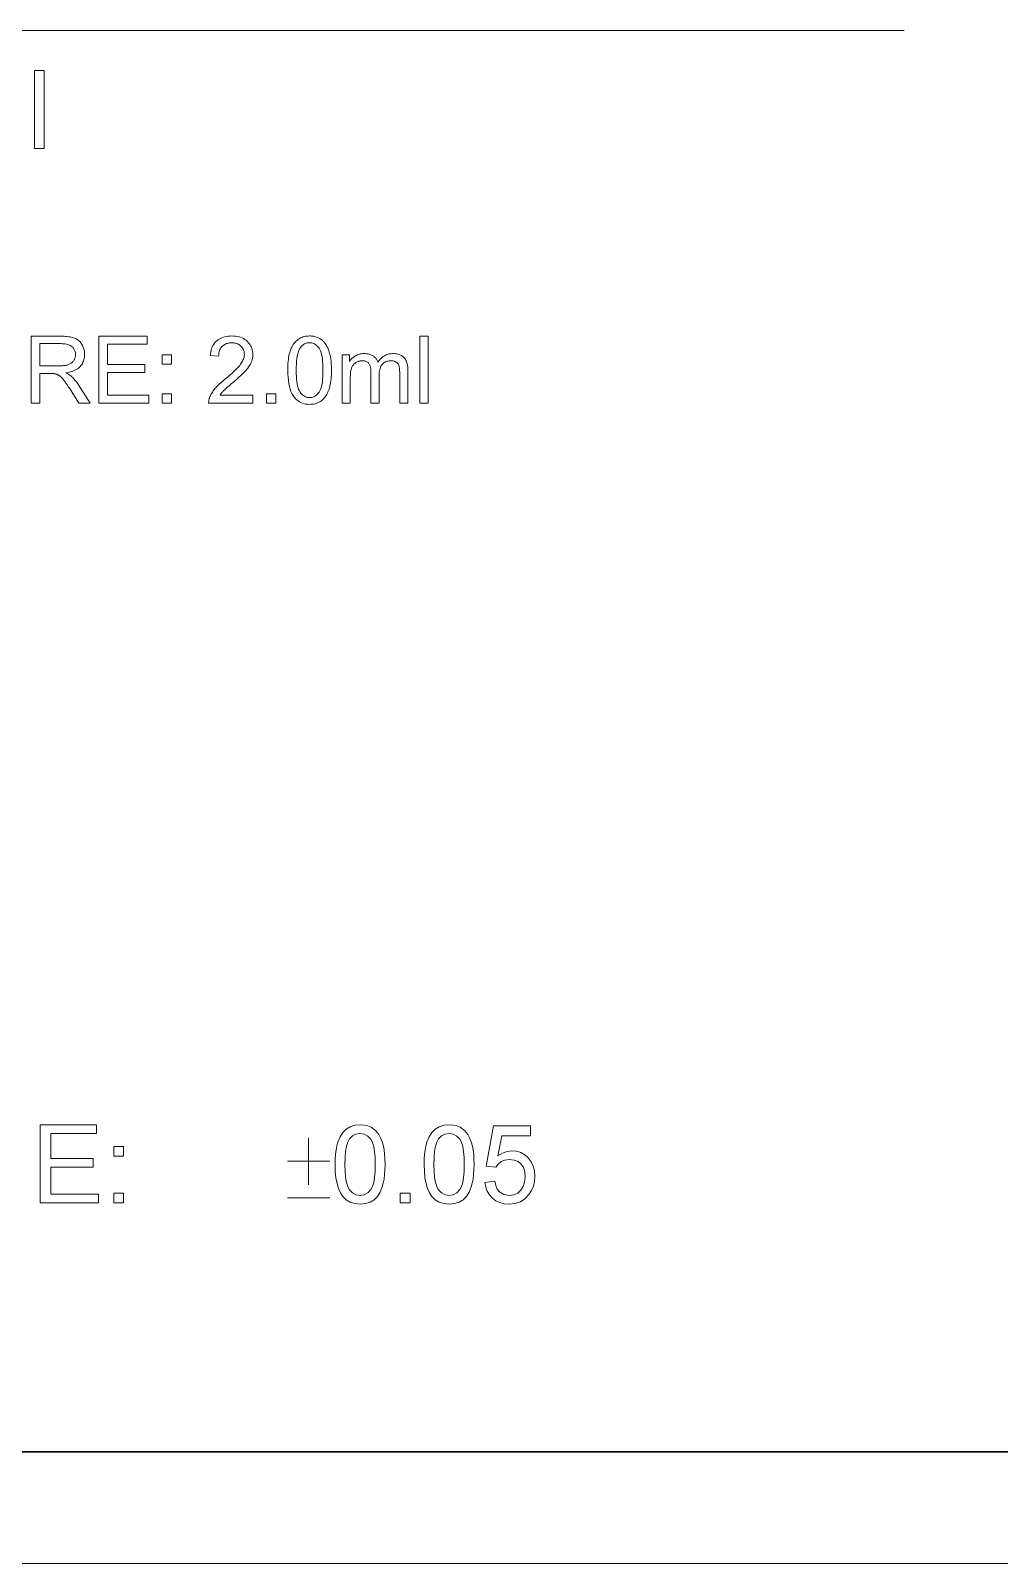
# Model space of a CAD drawing. Extents: x 0 to 297, y 0 to 532.
# Drawn here: x 94.5 to 137.9, y 0 to 68.6 of the extents above; entities that cross this region are included whole.
import ezdxf

# ---------------------------------------------------------------- set-up
doc = ezdxf.new("R2010")
doc.units = 0

msp = doc.modelspace()

# ---------------------------------------------------------------- linework, layer by layer
at = {"color": 7, "lineweight": 18}
msp.add_line((49.571, 68.641), (133.654, 68.641), dxfattribs=at)
at = {"color": 7, "lineweight": 30}
msp.add_line((20, 5), (292, 5), dxfattribs=at)
at = {"color": 7, "lineweight": 13}
msp.add_line((0, 0), (297, 0), dxfattribs=at)
for points in [[(94.713, 63.363), (94.713, 66.863), (95.151, 66.863), (95.151, 63.363)], [(94.566, 51.955), (94.566, 54.955), (95.896, 54.955), (95.974, 54.955), (96.048, 54.952), (96.119, 54.948), (96.186, 54.942), (96.249, 54.935), (96.308, 54.926), (96.363, 54.916), (96.414, 54.904), (96.462, 54.89), (96.506, 54.875), (96.546, 54.857), (96.586, 54.837), (96.623, 54.815), (96.659, 54.79), (96.693, 54.763), (96.726, 54.733), (96.757, 54.701), (96.786, 54.666), (96.813, 54.629), (96.839, 54.589), (96.863, 54.548), (96.884, 54.505), (96.903, 54.462), (96.919, 54.418), (96.933, 54.374), (96.944, 54.328), (96.953, 54.282), (96.959, 54.234), (96.963, 54.186), (96.964, 54.137), (96.962, 54.074), (96.956, 54.013), (96.945, 53.954), (96.931, 53.897), (96.912, 53.843), (96.889, 53.79), (96.863, 53.739), (96.832, 53.69), (96.796, 53.643), (96.757, 53.599), (96.714, 53.556), (96.666, 53.517), (96.613, 53.482), (96.556, 53.449), (96.494, 53.42), (96.428, 53.393), (96.358, 53.37), (96.282, 53.35), (96.203, 53.334), (96.119, 53.32), (96.15, 53.305), (96.179, 53.29), (96.206, 53.275), (96.233, 53.26), (96.257, 53.245), (96.281, 53.23), (96.302, 53.215), (96.322, 53.2), (96.341, 53.186), (96.358, 53.171), (96.393, 53.138), (96.427, 53.104), (96.461, 53.068), (96.494, 53.03), (96.528, 52.991), (96.56, 52.951), (96.593, 52.908), (96.625, 52.864), (96.656, 52.819), (96.688, 52.772), (97.209, 51.955), (96.71, 51.955), (96.313, 52.58), (96.279, 52.632), (96.246, 52.682), (96.214, 52.73), (96.184, 52.775), (96.155, 52.818), (96.127, 52.858), (96.1, 52.896), (96.074, 52.931), (96.05, 52.963), (96.027, 52.993), (96.004, 53.021), (95.983, 53.047), (95.961, 53.071), (95.94, 53.094), (95.92, 53.115), (95.9, 53.134), (95.881, 53.151), (95.862, 53.167), (95.843, 53.181), (95.825, 53.193), (95.807, 53.205), (95.789, 53.215), (95.771, 53.225), (95.753, 53.234), (95.735, 53.242), (95.717, 53.25), (95.699, 53.257), (95.681, 53.263), (95.662, 53.268), (95.644, 53.273), (95.63, 53.276), (95.614, 53.278), (95.596, 53.281), (95.576, 53.282), (95.555, 53.284), (95.532, 53.285), (95.507, 53.286), (95.481, 53.287), (95.453, 53.287), (95.423, 53.288), (94.963, 53.288), (94.963, 51.955)], [(97.594, 51.955), (97.594, 54.955), (99.763, 54.955), (99.763, 54.601), (97.991, 54.601), (97.991, 53.683), (99.651, 53.683), (99.651, 53.331), (97.991, 53.331), (97.991, 52.309), (99.833, 52.309), (99.833, 51.955)], [(104.497, 52.309), (104.497, 51.955), (102.514, 51.955), (102.513, 51.982), (102.514, 52.008), (102.516, 52.034), (102.519, 52.06), (102.522, 52.086), (102.527, 52.111), (102.533, 52.137), (102.54, 52.162), (102.548, 52.186), (102.557, 52.211), (102.573, 52.252), (102.591, 52.292), (102.61, 52.332), (102.632, 52.372), (102.655, 52.412), (102.68, 52.452), (102.707, 52.492), (102.736, 52.531), (102.767, 52.571), (102.799, 52.61), (102.834, 52.65), (102.872, 52.691), (102.913, 52.734), (102.956, 52.777), (103.003, 52.822), (103.053, 52.868), (103.105, 52.915), (103.161, 52.964), (103.22, 53.014), (103.281, 53.064), (103.376, 53.143), (103.464, 53.218), (103.546, 53.29), (103.622, 53.359), (103.691, 53.424), (103.754, 53.486), (103.81, 53.544), (103.861, 53.6), (103.905, 53.651), (103.942, 53.7), (103.975, 53.747), (104.004, 53.793), (104.03, 53.838), (104.052, 53.883), (104.071, 53.928), (104.086, 53.972), (104.098, 54.015), (104.107, 54.058), (104.112, 54.101), (104.114, 54.143), (104.112, 54.186), (104.108, 54.228), (104.1, 54.268), (104.089, 54.307), (104.075, 54.345), (104.058, 54.381), (104.037, 54.416), (104.014, 54.449), (103.987, 54.482), (103.957, 54.512), (103.925, 54.541), (103.891, 54.566), (103.855, 54.589), (103.817, 54.609), (103.777, 54.625), (103.735, 54.639), (103.692, 54.649), (103.646, 54.657), (103.599, 54.661), (103.549, 54.663), (103.497, 54.661), (103.447, 54.656), (103.399, 54.648), (103.353, 54.637), (103.31, 54.623), (103.268, 54.605), (103.229, 54.585), (103.192, 54.561), (103.157, 54.533), (103.124, 54.503), (103.093, 54.47), (103.066, 54.434), (103.042, 54.396), (103.021, 54.356), (103.003, 54.313), (102.989, 54.267), (102.977, 54.219), (102.969, 54.169), (102.964, 54.116), (102.962, 54.061), (102.583, 54.1), (102.593, 54.183), (102.607, 54.261), (102.626, 54.336), (102.649, 54.407), (102.676, 54.473), (102.707, 54.536), (102.743, 54.594), (102.783, 54.649), (102.827, 54.699), (102.876, 54.746), (102.928, 54.788), (102.984, 54.826), (103.044, 54.859), (103.107, 54.888), (103.173, 54.912), (103.243, 54.932), (103.316, 54.948), (103.393, 54.959), (103.474, 54.965), (103.557, 54.968), (103.642, 54.965), (103.723, 54.958), (103.8, 54.946), (103.874, 54.929), (103.944, 54.908), (104.011, 54.881), (104.074, 54.85), (104.133, 54.814), (104.189, 54.774), (104.241, 54.728), (104.289, 54.679), (104.331, 54.628), (104.369, 54.574), (104.402, 54.518), (104.43, 54.46), (104.452, 54.4), (104.47, 54.337), (104.482, 54.272), (104.49, 54.204), (104.493, 54.135), (104.492, 54.099), (104.49, 54.063), (104.486, 54.027), (104.481, 53.992), (104.474, 53.956), (104.466, 53.921), (104.456, 53.886), (104.445, 53.851), (104.433, 53.816), (104.419, 53.781), (104.403, 53.746), (104.386, 53.71), (104.366, 53.675), (104.344, 53.639), (104.321, 53.602), (104.295, 53.565), (104.268, 53.528), (104.239, 53.491), (104.208, 53.453), (104.174, 53.414), (104.138, 53.375), (104.097, 53.332), (104.051, 53.286), (104.001, 53.238), (103.947, 53.186), (103.888, 53.132), (103.824, 53.075), (103.756, 53.015), (103.684, 52.952), (103.606, 52.886), (103.543, 52.833), (103.483, 52.782), (103.429, 52.736), (103.379, 52.692), (103.334, 52.653), (103.294, 52.617), (103.259, 52.585), (103.228, 52.556), (103.202, 52.531), (103.181, 52.509), (103.162, 52.489), (103.144, 52.469), (103.127, 52.449), (103.111, 52.429), (103.095, 52.409), (103.08, 52.389), (103.065, 52.369), (103.051, 52.349), (103.038, 52.329), (103.025, 52.309)], [(106.056, 53.435), (106.057, 53.539), (106.06, 53.639), (106.066, 53.735), (106.074, 53.827), (106.083, 53.915), (106.095, 53.999), (106.11, 54.078), (106.126, 54.153), (106.145, 54.224), (106.165, 54.291), (106.188, 54.355), (106.214, 54.415), (106.241, 54.473), (106.27, 54.527), (106.302, 54.579), (106.335, 54.627), (106.371, 54.673), (106.409, 54.715), (106.449, 54.755), (106.491, 54.792), (106.535, 54.825), (106.582, 54.855), (106.63, 54.881), (106.681, 54.904), (106.735, 54.924), (106.79, 54.939), (106.848, 54.952), (106.908, 54.961), (106.97, 54.966), (107.034, 54.968), (107.082, 54.967), (107.128, 54.964), (107.174, 54.959), (107.218, 54.952), (107.261, 54.943), (107.303, 54.933), (107.343, 54.92), (107.383, 54.905), (107.421, 54.889), (107.458, 54.87), (107.494, 54.85), (107.528, 54.828), (107.561, 54.804), (107.593, 54.779), (107.624, 54.752), (107.653, 54.723), (107.682, 54.692), (107.709, 54.66), (107.734, 54.626), (107.759, 54.59), (107.782, 54.553), (107.804, 54.514), (107.825, 54.473), (107.845, 54.431), (107.864, 54.387), (107.883, 54.342), (107.9, 54.295), (107.916, 54.246), (107.931, 54.196), (107.945, 54.144), (107.958, 54.09), (107.969, 54.031), (107.979, 53.97), (107.988, 53.904), (107.995, 53.835), (108.002, 53.762), (108.006, 53.686), (108.01, 53.606), (108.012, 53.522), (108.012, 53.435), (108.011, 53.331), (108.008, 53.232), (108.003, 53.136), (107.995, 53.045), (107.985, 52.958), (107.973, 52.875), (107.959, 52.796), (107.943, 52.72), (107.924, 52.649), (107.904, 52.583), (107.881, 52.519), (107.856, 52.459), (107.829, 52.401), (107.8, 52.347), (107.769, 52.295), (107.735, 52.246), (107.699, 52.201), (107.662, 52.158), (107.622, 52.118), (107.58, 52.081), (107.535, 52.048), (107.489, 52.017), (107.44, 51.991), (107.389, 51.968), (107.335, 51.948), (107.28, 51.933), (107.222, 51.92), (107.161, 51.911), (107.099, 51.906), (107.034, 51.904), (106.949, 51.907), (106.868, 51.917), (106.791, 51.932), (106.717, 51.954), (106.647, 51.982), (106.581, 52.016), (106.518, 52.057), (106.459, 52.103), (106.404, 52.156), (106.353, 52.215), (106.296, 52.295), (106.246, 52.384), (106.201, 52.482), (106.163, 52.59), (106.13, 52.707), (106.103, 52.834), (106.083, 52.97), (106.068, 53.116), (106.059, 53.271)], [(111.972, 51.955), (111.972, 54.955), (112.34, 54.955), (112.34, 51.955)], [(94.963, 53.631), (95.816, 53.631), (95.869, 53.632), (95.92, 53.634), (95.969, 53.636), (96.015, 53.64), (96.058, 53.645), (96.1, 53.652), (96.139, 53.659), (96.175, 53.667), (96.21, 53.677), (96.242, 53.688), (96.271, 53.7), (96.3, 53.713), (96.327, 53.727), (96.353, 53.743), (96.377, 53.761), (96.399, 53.779), (96.42, 53.799), (96.44, 53.821), (96.458, 53.844), (96.475, 53.868), (96.49, 53.893), (96.504, 53.918), (96.516, 53.944), (96.526, 53.97), (96.535, 53.997), (96.542, 54.024), (96.547, 54.052), (96.551, 54.08), (96.554, 54.108), (96.555, 54.137), (96.553, 54.179), (96.548, 54.219), (96.541, 54.258), (96.53, 54.295), (96.516, 54.331), (96.499, 54.365), (96.479, 54.398), (96.456, 54.429), (96.429, 54.459), (96.4, 54.487), (96.367, 54.513), (96.331, 54.536), (96.291, 54.557), (96.248, 54.574), (96.201, 54.59), (96.15, 54.602), (96.096, 54.612), (96.038, 54.618), (95.977, 54.622), (95.912, 54.624), (94.963, 54.624)], [(106.435, 53.435), (106.436, 53.292), (106.441, 53.159), (106.45, 53.036), (106.462, 52.923), (106.478, 52.82), (106.497, 52.726), (106.519, 52.643), (106.545, 52.569), (106.575, 52.505), (106.607, 52.452), (106.643, 52.405), (106.68, 52.364), (106.719, 52.327), (106.759, 52.295), (106.801, 52.268), (106.844, 52.246), (106.889, 52.229), (106.936, 52.217), (106.984, 52.21), (107.034, 52.207), (107.084, 52.21), (107.132, 52.217), (107.179, 52.229), (107.224, 52.246), (107.268, 52.268), (107.31, 52.295), (107.35, 52.327), (107.388, 52.364), (107.425, 52.406), (107.461, 52.453), (107.494, 52.507), (107.523, 52.57), (107.549, 52.644), (107.572, 52.728), (107.591, 52.821), (107.606, 52.924), (107.618, 53.037), (107.627, 53.16), (107.632, 53.292), (107.634, 53.435), (107.632, 53.578), (107.627, 53.711), (107.618, 53.835), (107.606, 53.948), (107.591, 54.051), (107.572, 54.145), (107.549, 54.228), (107.523, 54.302), (107.494, 54.366), (107.461, 54.419), (107.425, 54.465), (107.388, 54.507), (107.349, 54.543), (107.309, 54.575), (107.267, 54.602), (107.223, 54.624), (107.177, 54.641), (107.13, 54.653), (107.081, 54.66), (107.03, 54.663), (106.98, 54.661), (106.933, 54.654), (106.887, 54.643), (106.843, 54.628), (106.802, 54.609), (106.762, 54.585), (106.725, 54.557), (106.69, 54.525), (106.656, 54.489), (106.625, 54.448), (106.589, 54.388), (106.556, 54.32), (106.528, 54.242), (106.503, 54.154), (106.482, 54.058), (106.465, 53.952), (106.452, 53.836), (106.442, 53.712), (106.436, 53.578)], [(100.437, 53.709), (100.437, 54.129), (100.856, 54.129), (100.856, 53.709)], [(108.489, 51.955), (108.489, 54.129), (108.819, 54.129), (108.819, 53.824), (108.84, 53.855), (108.862, 53.885), (108.886, 53.914), (108.911, 53.941), (108.938, 53.968), (108.966, 53.993), (108.995, 54.017), (109.026, 54.039), (109.057, 54.06), (109.091, 54.081), (109.125, 54.099), (109.161, 54.116), (109.197, 54.13), (109.234, 54.143), (109.272, 54.153), (109.312, 54.162), (109.352, 54.169), (109.393, 54.174), (109.435, 54.177), (109.478, 54.178), (109.525, 54.177), (109.571, 54.174), (109.615, 54.169), (109.657, 54.162), (109.697, 54.153), (109.736, 54.142), (109.773, 54.129), (109.808, 54.114), (109.842, 54.097), (109.874, 54.077), (109.904, 54.057), (109.932, 54.034), (109.958, 54.01), (109.983, 53.984), (110.005, 53.957), (110.026, 53.928), (110.045, 53.898), (110.062, 53.866), (110.078, 53.832), (110.091, 53.797), (110.145, 53.869), (110.201, 53.934), (110.26, 53.991), (110.323, 54.041), (110.388, 54.083), (110.457, 54.117), (110.529, 54.143), (110.604, 54.163), (110.682, 54.174), (110.763, 54.178), (110.826, 54.176), (110.886, 54.171), (110.943, 54.162), (110.997, 54.149), (111.049, 54.133), (111.097, 54.113), (111.142, 54.09), (111.184, 54.063), (111.224, 54.033), (111.26, 53.999), (111.293, 53.961), (111.323, 53.919), (111.349, 53.874), (111.371, 53.824), (111.39, 53.771), (111.406, 53.714), (111.418, 53.653), (111.427, 53.588), (111.432, 53.52), (111.434, 53.447), (111.434, 51.955), (111.068, 51.955), (111.068, 53.324), (111.067, 53.367), (111.066, 53.408), (111.064, 53.446), (111.062, 53.481), (111.059, 53.514), (111.055, 53.545), (111.05, 53.573), (111.045, 53.599), (111.039, 53.622), (111.032, 53.643), (111.024, 53.662), (111.015, 53.68), (111.005, 53.698), (110.994, 53.714), (110.981, 53.73), (110.968, 53.746), (110.953, 53.76), (110.937, 53.774), (110.92, 53.787), (110.902, 53.799), (110.883, 53.81), (110.863, 53.821), (110.842, 53.829), (110.821, 53.837), (110.8, 53.844), (110.777, 53.849), (110.754, 53.853), (110.73, 53.856), (110.706, 53.858), (110.681, 53.858), (110.636, 53.857), (110.592, 53.852), (110.55, 53.845), (110.51, 53.834), (110.471, 53.82), (110.434, 53.804), (110.398, 53.784), (110.364, 53.761), (110.331, 53.735), (110.3, 53.706), (110.271, 53.674), (110.246, 53.638), (110.223, 53.598), (110.203, 53.555), (110.187, 53.508), (110.173, 53.457), (110.162, 53.403), (110.155, 53.345), (110.15, 53.283), (110.149, 53.218), (110.149, 51.955), (109.78, 51.955), (109.78, 53.367), (109.78, 53.415), (109.777, 53.461), (109.772, 53.504), (109.766, 53.544), (109.758, 53.582), (109.748, 53.618), (109.736, 53.651), (109.723, 53.682), (109.707, 53.71), (109.69, 53.736), (109.671, 53.759), (109.65, 53.78), (109.626, 53.798), (109.6, 53.814), (109.572, 53.828), (109.541, 53.839), (109.508, 53.847), (109.473, 53.854), (109.435, 53.857), (109.396, 53.858), (109.365, 53.858), (109.334, 53.855), (109.304, 53.851), (109.275, 53.845), (109.246, 53.838), (109.218, 53.829), (109.189, 53.818), (109.162, 53.806), (109.135, 53.792), (109.108, 53.777), (109.083, 53.76), (109.058, 53.741), (109.036, 53.721), (109.014, 53.699), (108.994, 53.676), (108.976, 53.651), (108.959, 53.625), (108.943, 53.597), (108.929, 53.568), (108.917, 53.537), (108.906, 53.504), (108.895, 53.469), (108.887, 53.43), (108.879, 53.389), (108.872, 53.345), (108.867, 53.298), (108.863, 53.248), (108.86, 53.196), (108.858, 53.141), (108.857, 53.083), (108.857, 51.955)], [(100.437, 51.955), (100.437, 52.375), (100.856, 52.375), (100.856, 51.955)], [(105.098, 51.955), (105.098, 52.375), (105.518, 52.375), (105.518, 51.955)], [(94.965, 16.139), (94.965, 19.639), (97.493, 19.639), (97.493, 19.25), (95.451, 19.25), (95.451, 18.132), (97.347, 18.132), (97.347, 17.743), (95.451, 17.743), (95.451, 16.528), (97.59, 16.528), (97.59, 16.139)], [(108.177, 17.863), (108.182, 18.101), (108.197, 18.32), (108.222, 18.521), (108.257, 18.704), (108.302, 18.868), (108.399, 19.105), (108.523, 19.298), (108.674, 19.447), (108.852, 19.554), (109.059, 19.618), (109.295, 19.639), (109.472, 19.627), (109.638, 19.589), (109.791, 19.527), (109.987, 19.389), (110.135, 19.202), (110.212, 19.05), (110.279, 18.878), (110.336, 18.685), (110.369, 18.52), (110.394, 18.327), (110.408, 18.109), (110.413, 17.863), (110.408, 17.628), (110.393, 17.41), (110.368, 17.21), (110.334, 17.028), (110.289, 16.864), (110.193, 16.627), (110.069, 16.434), (109.918, 16.283), (109.739, 16.176), (109.531, 16.112), (109.295, 16.091), (109.06, 16.112), (108.852, 16.174), (108.671, 16.279), (108.516, 16.426), (108.412, 16.594), (108.328, 16.79), (108.262, 17.015), (108.214, 17.269), (108.186, 17.552)], [(108.614, 17.865), (108.622, 17.546), (108.646, 17.274), (108.685, 17.05), (108.74, 16.873), (108.811, 16.743), (108.952, 16.597), (109.113, 16.509), (109.295, 16.479), (109.477, 16.509), (109.638, 16.597), (109.779, 16.745), (109.85, 16.874), (109.905, 17.051), (109.944, 17.275), (109.967, 17.546), (109.975, 17.865), (109.968, 18.177), (109.945, 18.444), (109.907, 18.666), (109.854, 18.843), (109.785, 18.975), (109.645, 19.128), (109.481, 19.22), (109.29, 19.25), (109.11, 19.223), (108.952, 19.143), (108.818, 19.008), (108.744, 18.863), (108.687, 18.676), (108.647, 18.448), (108.622, 18.177)], [(112.163, 17.863), (112.168, 18.101), (112.183, 18.32), (112.208, 18.521), (112.243, 18.704), (112.288, 18.868), (112.385, 19.105), (112.509, 19.298), (112.66, 19.447), (112.838, 19.554), (113.045, 19.618), (113.281, 19.639), (113.459, 19.627), (113.624, 19.589), (113.777, 19.527), (113.974, 19.389), (114.121, 19.202), (114.198, 19.05), (114.265, 18.878), (114.322, 18.685), (114.356, 18.52), (114.38, 18.327), (114.394, 18.109), (114.399, 17.863), (114.394, 17.628), (114.379, 17.41), (114.354, 17.21), (114.32, 17.028), (114.275, 16.864), (114.179, 16.627), (114.055, 16.434), (113.904, 16.283), (113.725, 16.176), (113.518, 16.112), (113.281, 16.091), (113.046, 16.112), (112.838, 16.174), (112.657, 16.279), (112.502, 16.426), (112.399, 16.594), (112.314, 16.79), (112.248, 17.015), (112.201, 17.269), (112.172, 17.552)], [(112.6, 17.865), (112.608, 17.546), (112.632, 17.274), (112.671, 17.05), (112.726, 16.873), (112.797, 16.743), (112.938, 16.597), (113.099, 16.509), (113.281, 16.479), (113.463, 16.509), (113.624, 16.597), (113.765, 16.745), (113.836, 16.874), (113.891, 17.051), (113.93, 17.275), (113.954, 17.546), (113.961, 17.865), (113.954, 18.177), (113.931, 18.444), (113.893, 18.666), (113.84, 18.843), (113.771, 18.975), (113.632, 19.128), (113.467, 19.22), (113.276, 19.25), (113.096, 19.223), (112.938, 19.143), (112.804, 19.008), (112.731, 18.863), (112.674, 18.676), (112.633, 18.448), (112.608, 18.177)], [(114.885, 17.063), (115.323, 17.111), (115.368, 16.919), (115.438, 16.761), (115.535, 16.638), (115.726, 16.519), (115.971, 16.479), (116.178, 16.505), (116.353, 16.581), (116.495, 16.707), (116.6, 16.876), (116.663, 17.077), (116.684, 17.312), (116.664, 17.534), (116.605, 17.722), (116.506, 17.877), (116.368, 17.992), (116.191, 18.061), (115.975, 18.084), (115.773, 18.06), (115.608, 17.989), (115.475, 17.88), (115.371, 17.743), (114.934, 17.792), (115.274, 19.591), (116.927, 19.591), (116.927, 19.153), (115.635, 19.153), (115.468, 18.248), (115.669, 18.373), (115.878, 18.448), (116.093, 18.473), (116.301, 18.453), (116.492, 18.393), (116.666, 18.294), (116.823, 18.155), (116.954, 17.984), (117.047, 17.791), (117.103, 17.576), (117.121, 17.338), (117.104, 17.108), (117.054, 16.895), (116.971, 16.697), (116.855, 16.516), (116.678, 16.33), (116.471, 16.197), (116.235, 16.117), (115.969, 16.091), (115.749, 16.107), (115.551, 16.157), (115.374, 16.24), (115.218, 16.357), (115.088, 16.501), (114.989, 16.666), (114.921, 16.854)], [(98.271, 18.229), (98.271, 18.667), (98.708, 18.667), (98.708, 18.229)], [(98.271, 16.139), (98.271, 16.577), (98.708, 16.577), (98.708, 16.139)], [(111.093, 16.139), (111.093, 16.577), (111.531, 16.577), (111.531, 16.139)]]:
    msp.add_lwpolyline(points, close=True, dxfattribs=at)
for points in [[(106.989, 16.956), (106.989, 19.056)], [(106.044, 18.006), (107.934, 18.006)], [(106.044, 16.373), (107.934, 16.373)]]:
    msp.add_lwpolyline(points, dxfattribs=at)

doc.saveas('drawing.dxf')
